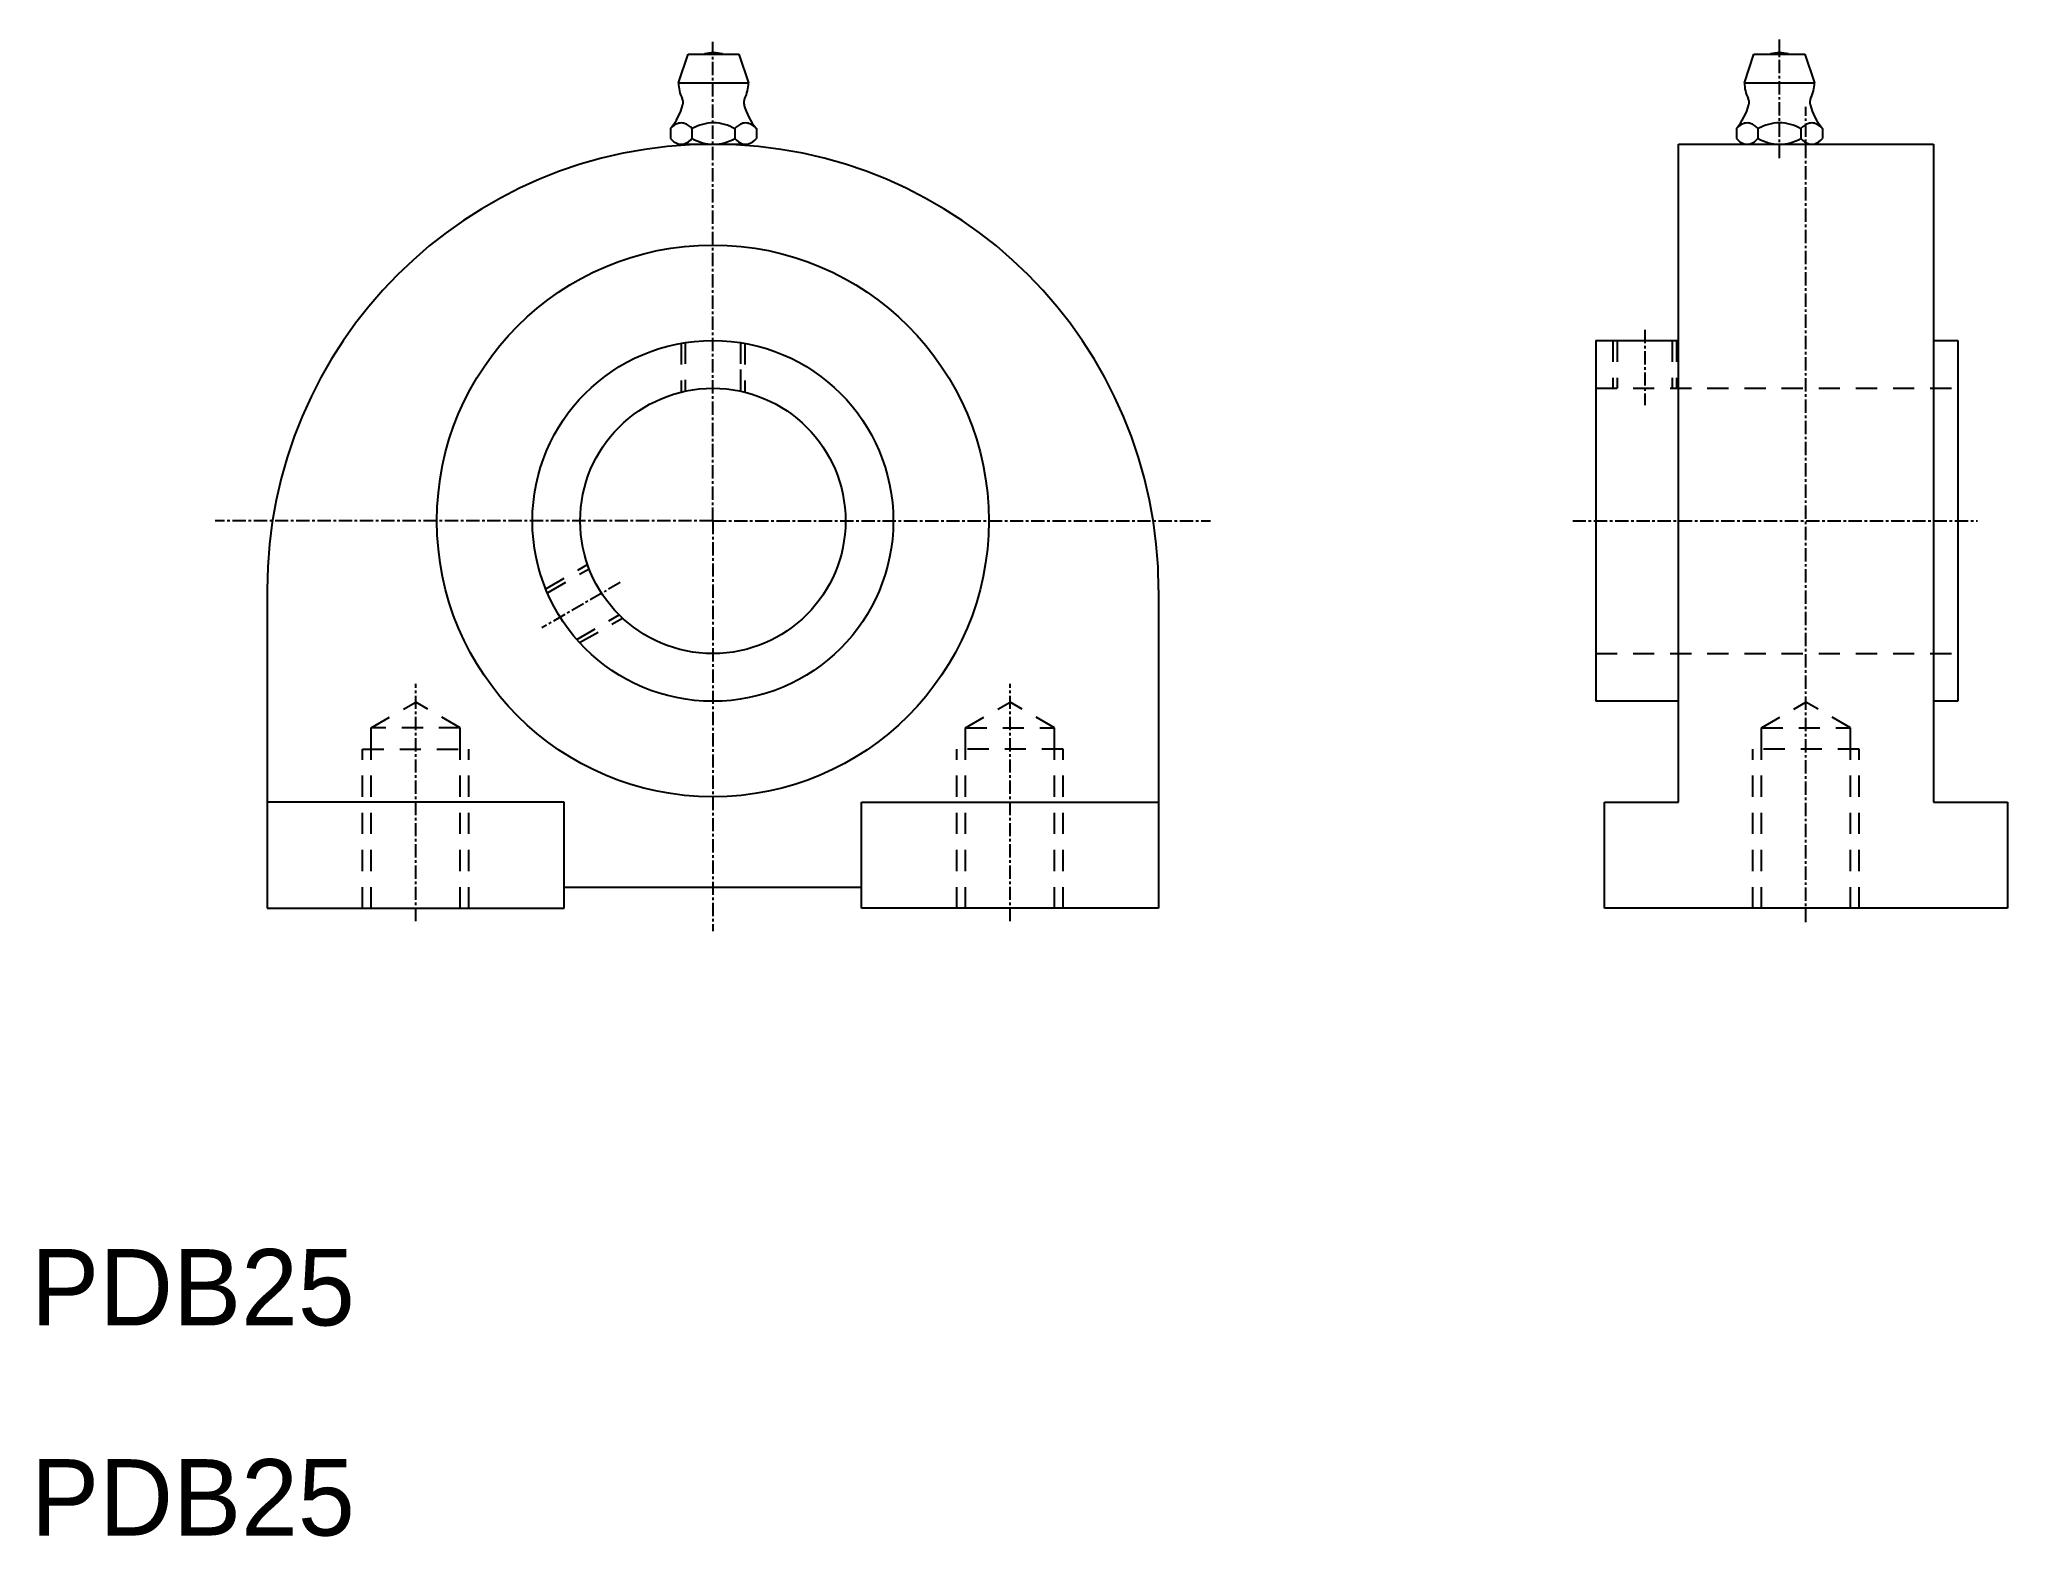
# Model space of a CAD drawing. Extents: x 160 to 346, y 27 to 168.
import ezdxf
from ezdxf.enums import TextEntityAlignment as Align

# ---------------------------------------------------------------- set-up
doc = ezdxf.new("R2010")
doc.units = 0
doc.linetypes.add('CENTER', pattern=[2, 1.25, -0.25, 0.25, -0.25])
doc.linetypes.add('DASHED', pattern=[3.5, 2, -1.5])
doc.layers.get('0').update_dxf_attribs({"linetype": 'CONTINUOUS'})
doc.layers.add('CENTER', color=1, linetype='CENTER')

msp = doc.modelspace()

# ---------------------------------------------------------------- linework, layer by layer
at = {"linetype": 'CONTINUOUS'}
for p, q in [((220.53, 164.01), (221.43, 166.71)), ((221.43, 166.71), (226.23, 166.71)), ((226.23, 166.71), (227.13, 164.01)), ((320.97, 164.01), (321.87, 166.71)), ((321.87, 166.71), (326.67, 166.71)), ((326.67, 166.71), (327.57, 164.01)), ((220.53, 164.01), (227.13, 164.01)), ((320.97, 164.01), (327.57, 164.01)), ((219.78, 159.69), (219.78, 158.74)), ((221.8, 159.69), (221.8, 158.74)), ((225.85, 159.69), (225.85, 158.74)), ((227.88, 159.69), (227.88, 158.74)), ((320.22, 159.69), (320.22, 158.74)), ((322.24, 159.69), (322.24, 158.74)), ((326.29, 159.69), (326.29, 158.74)), ((328.32, 159.69), (328.32, 158.74)), ((220.53, 158.21), (227.13, 158.21)), ((320.97, 158.21), (327.57, 158.21)), ((324.27, 158.21), (324.27, 158.21))]:
    msp.add_line(p, q, dxfattribs=at)
for p, q in [((314.77, 96.21), (314.77, 158.21)), ((314.77, 158.21), (338.77, 158.21)), ((338.77, 158.21), (338.77, 96.21)), ((306.97, 139.71), (314.77, 139.71)), ((306.97, 139.71), (306.97, 105.71)), ((338.77, 139.71), (341.07, 139.71)), ((341.07, 139.71), (341.07, 105.71)), ((181.77, 116.21), (181.77, 86.21)), ((265.77, 116.21), (265.77, 86.21)), ((314.77, 105.71), (306.97, 105.71)), ((341.07, 105.71), (338.77, 105.71)), ((209.77, 96.21), (181.77, 96.21)), ((209.77, 86.21), (209.77, 96.21)), ((237.77, 96.21), (265.77, 96.21)), ((237.77, 86.21), (237.77, 96.21)), ((307.77, 96.21), (314.77, 96.21)), ((307.77, 86.21), (307.77, 96.21)), ((338.77, 96.21), (345.77, 96.21)), ((345.77, 96.21), (345.77, 86.21)), ((209.77, 88.21), (237.77, 88.21)), ((181.77, 86.21), (209.77, 86.21)), ((265.77, 86.21), (237.77, 86.21)), ((345.77, 86.21), (307.77, 86.21))]:
    msp.add_line(p, q)
at = {"color": 3, "linetype": 'DASHED'}
for p, q in [((220.77, 139.45), (220.77, 134.85)), ((221.17, 139.51), (221.17, 134.94)), ((226.36, 139.51), (226.36, 134.94)), ((226.77, 139.45), (226.77, 134.85)), ((308.57, 139.71), (308.57, 135.21)), ((308.97, 139.71), (308.97, 135.21)), ((314.16, 139.71), (314.16, 135.21)), ((314.57, 139.71), (314.57, 135.21)), ((226.36, 136.98), (226.36, 134.94)), ((306.97, 135.21), (341.07, 135.21)), ((208.02, 116.32), (211.97, 118.6)), ((208.18, 115.94), (212.11, 118.21)), ((210.95, 111.55), (214.95, 113.86)), ((211.22, 111.24), (215.25, 113.56)), ((306.97, 110.21), (341.07, 110.21)), ((191.58, 103.21), (195.77, 105.63)), ((199.96, 103.21), (195.77, 105.63)), ((247.58, 103.21), (251.77, 105.63)), ((255.96, 103.21), (251.77, 105.63)), ((322.58, 103.21), (326.77, 105.63)), ((330.96, 103.21), (326.77, 105.63)), ((199.96, 103.21), (191.58, 103.21)), ((191.58, 101.21), (191.58, 103.21)), ((199.96, 101.21), (199.96, 103.21)), ((247.58, 103.21), (255.96, 103.21)), ((247.58, 101.21), (247.58, 103.21)), ((255.96, 101.21), (255.96, 103.21)), ((322.58, 103.21), (330.96, 103.21)), ((322.58, 101.21), (322.58, 103.21)), ((330.96, 101.21), (330.96, 103.21)), ((190.77, 86.21), (190.77, 101.21)), ((190.77, 101.21), (200.77, 101.21)), ((191.58, 86.21), (191.58, 101.21)), ((199.96, 86.21), (199.96, 101.21)), ((200.77, 86.21), (200.77, 101.21)), ((246.77, 86.21), (246.77, 101.21)), ((256.77, 101.21), (246.77, 101.21)), ((247.58, 86.21), (247.58, 101.21)), ((255.96, 86.21), (255.96, 101.21)), ((256.77, 86.21), (256.77, 101.21)), ((321.77, 86.21), (321.77, 101.21)), ((331.77, 101.21), (321.77, 101.21)), ((322.58, 86.21), (322.58, 101.21)), ((330.96, 86.21), (330.96, 101.21)), ((331.77, 86.21), (331.77, 101.21))]:
    msp.add_line(p, q, dxfattribs=at)
for radius in [26, 17, 12.5]:
    msp.add_circle((223.77, 122.71), radius)
at = {"linetype": 'CONTINUOUS'}
for centre, radius, start, end in [((223.83, 163.63), 3.2, 74.6212, 105.3788), ((324.27, 163.63), 3.2, 74.6212, 105.3788), ((223.83, 164.01), 3.3, 180, 207.0507), ((223.83, 164.01), 3.3, 332.9493, 0), ((324.27, 164.01), 3.3, 180, 207.0507), ((324.27, 164.01), 3.3, 332.9493, 0), ((215.16, 163.52), 6, 320.3375, 344.7683), ((220.17, 162.15), 0.8, 344.7674, 27.0696), ((227.48, 162.15), 0.8, 152.9304, 195.2326), ((232.49, 163.52), 6, 195.2317, 219.6625), ((315.6, 163.52), 6, 320.3375, 344.7683), ((320.62, 162.15), 0.8, 344.7674, 27.0696), ((327.92, 162.15), 0.8, 152.9304, 195.2326), ((332.94, 163.52), 6, 195.2317, 219.6625), ((220.93, 158.76), 1.48, 106.5909, 141.1281), ((220.79, 159.12), 1.1, 75.0414, 104.9586), ((220.65, 158.76), 1.48, 38.8719, 73.4091), ((224.34, 154.86), 5.45, 106.5809, 117.7257), ((223.83, 156.18), 4.04, 75.0501, 104.9499), ((223.31, 154.86), 5.44, 62.2701, 73.4191), ((227, 158.76), 1.48, 106.5909, 141.1281), ((226.86, 159.12), 1.1, 75.0414, 104.9586), ((226.72, 158.76), 1.48, 38.8719, 73.4091), ((321.37, 158.76), 1.48, 106.5909, 141.1281), ((321.23, 159.12), 1.1, 75.0414, 104.9586), ((321.09, 158.76), 1.48, 38.8719, 73.4091), ((324.78, 154.86), 5.45, 106.5809, 117.7257), ((324.27, 156.18), 4.04, 75.0501, 104.9499), ((323.76, 154.86), 5.44, 62.2701, 73.4191), ((327.45, 158.76), 1.48, 106.5909, 141.1281), ((327.31, 159.12), 1.1, 75.0414, 104.9586), ((327.17, 158.76), 1.48, 38.8719, 73.4091), ((220.93, 159.67), 1.48, 218.8826, 253.4091), ((220.79, 159.31), 1.1, 255.0414, 284.9586), ((220.65, 159.67), 1.48, 286.5909, 321.1283), ((224.34, 163.57), 5.44, 242.2744, 253.4191), ((223.83, 162.25), 4.04, 255.0501, 284.9499), ((223.31, 163.57), 5.45, 286.5809, 297.7299), ((227, 159.67), 1.48, 218.8826, 253.4091), ((226.86, 159.31), 1.1, 255.0414, 284.9586), ((226.72, 159.67), 1.48, 286.5909, 321.1283), ((321.37, 159.67), 1.48, 218.8826, 253.4091), ((321.23, 159.31), 1.1, 255.0414, 284.9586), ((321.09, 159.67), 1.48, 286.5909, 321.1283), ((324.78, 163.57), 5.44, 242.2744, 253.4191), ((324.27, 162.25), 4.04, 255.0501, 284.9499), ((323.76, 163.57), 5.45, 286.5809, 297.7299), ((327.45, 159.67), 1.48, 218.8826, 253.4091), ((327.31, 159.31), 1.1, 255.0414, 284.9586), ((327.17, 159.67), 1.48, 286.5909, 321.1283)]:
    msp.add_arc(centre, radius, start, end, dxfattribs=at)
msp.add_arc((223.77, 116.21), 42, 0, 180)
at = {"layer": 'CENTER', "color": 1, "linetype": 'CENTER'}
for p, q in [((223.77, 122.71), (223.77, 167.86)), ((324.27, 156.91), (324.27, 168.09)), ((326.77, 84.9), (326.77, 161.74)), ((311.57, 140.71), (311.57, 133.62)), ((223.77, 122.71), (176.89, 122.71)), ((223.77, 122.71), (223.77, 84.05)), ((223.77, 122.71), (270.65, 122.71)), ((304.79, 122.71), (342.92, 122.71)), ((215.03, 116.9), (207.66, 112.64)), ((195.77, 84.99), (195.77, 107.37)), ((251.77, 84.99), (251.77, 107.37))]:
    msp.add_line(p, q, dxfattribs=at)

# ---------------------------------------------------------------- texts
for p in [(174.78, 46.89), (174.78, 27.09)]:
    msp.add_text('PDB25', height=7.2).set_placement(p, align=Align.CENTER)

doc.saveas('drawing.dxf')
